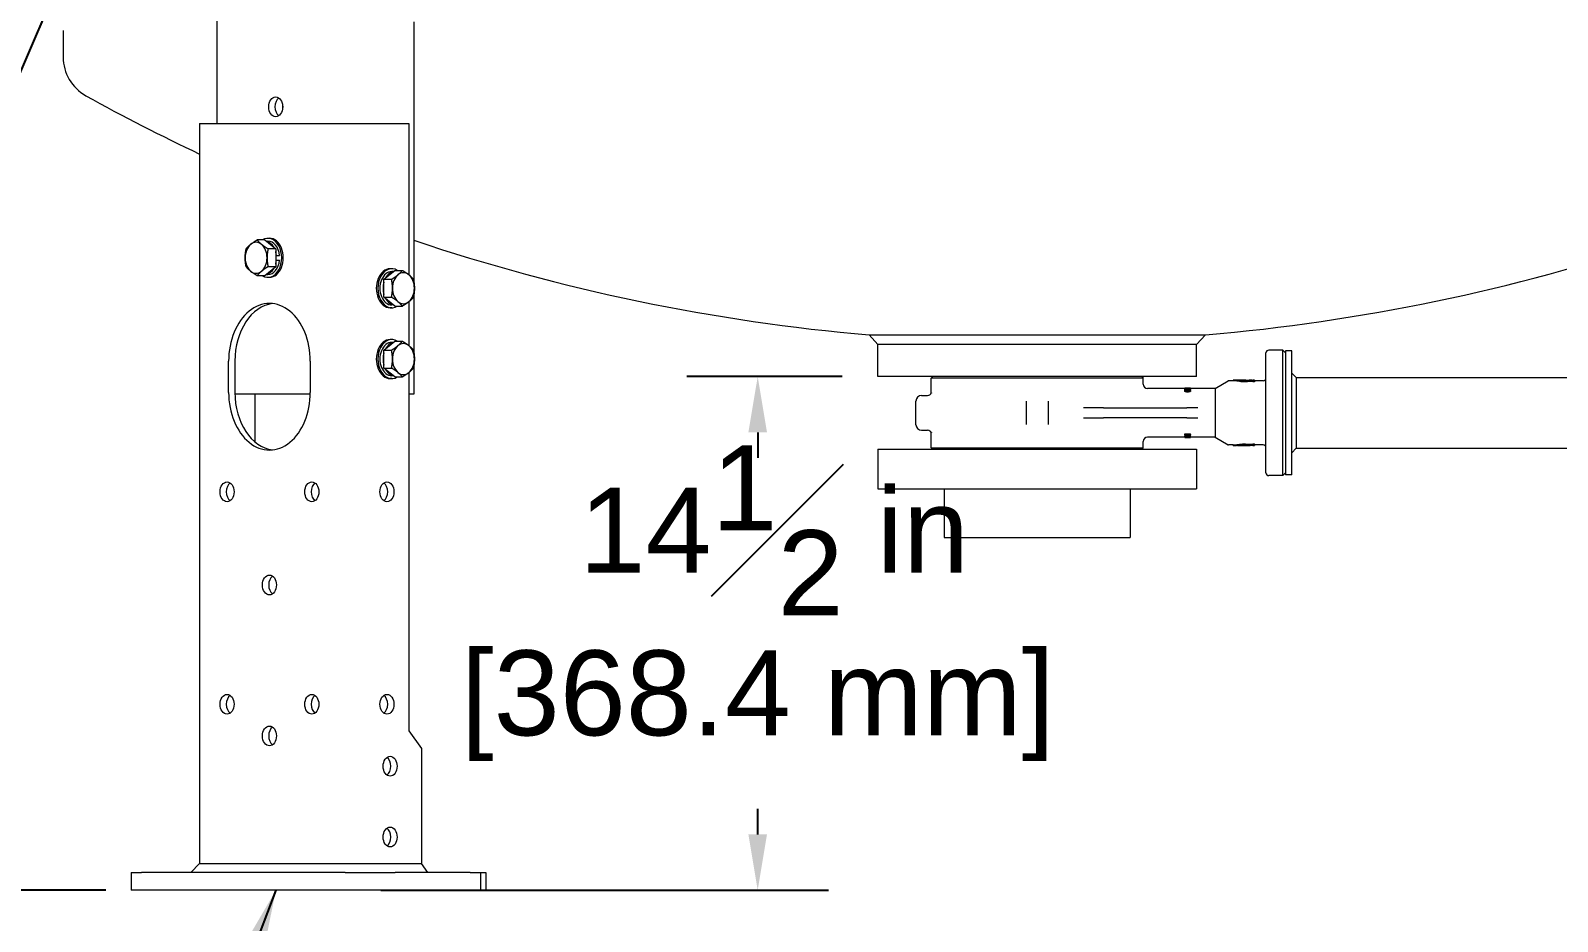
# Model space of a CAD drawing. Header units: inches. Extents: x 20 to 536, y 8 to 344.
# Drawn here: x 82.76 to 125.87, y 48.33 to 73.49 of the extents above; entities that cross this region are included whole.
import ezdxf

# ---------------------------------------------------------------- set-up
doc = ezdxf.new("R2010")
doc.units = ezdxf.units.IN
doc.header["$LTSCALE"] = 16
doc.header["$MEASUREMENT"] = 0
for name, color, linetype, lineweight in [('Dimension (ANSI)', 7, 'Continuous', 25), ('Symbol (ANSI)', 7, 'Continuous', 25), ('Visible (ANSI)', 7, 'Continuous', 50)]:
    doc.layers.add(name, color=color, linetype=linetype, lineweight=lineweight)
doc.styles.add('Standard D-E', font='arial.ttf')
doc.dimstyles.new('in [mm] D-E NeptuneBenson', dxfattribs={"dimscale": 16, "dimtxt": 0.15, "dimasz": 0.098425, "dimexe": 0.125, "dimexo": 0.063, "dimgap": 0.031496, "dimtad": 0, "dimtih": 1, "dimtoh": 1, "dimdec": 4, "dimrnd": 1e-08, "dimzin": 3, "dimdsep": 46, "dimlunit": 5, "dimtxsty": 'Standard D-E', "dimcen": 0.09, "dimdle": 0.393701, "dimclrd": 256, "dimclre": 256, "dimclrt": 256, "dimadec": 1, "dimazin": 1, "dimtfac": 1, "dimtofl": 0, "dimtmove": 0, "dimatfit": 3, "dimfxl": 1, "dimfrac": 1, "dimtolj": 1, "dimtzin": 4, "dimlwd": -1, "dimlwe": -1, "dimarcsym": 0})
doc.dimstyles.new('in [mm] D-E NeptuneBenson$7', dxfattribs={"dimscale": 16, "dimtxt": 0.15, "dimasz": 0.098425, "dimexe": 0.125, "dimexo": 0.063, "dimgap": 0.031496, "dimtad": 0, "dimtih": 1, "dimtoh": 1, "dimdec": 4, "dimrnd": 1e-08, "dimzin": 3, "dimdsep": 46, "dimlunit": 5, "dimtxsty": 'Standard D-E', "dimcen": 0.09, "dimdle": 0.393701, "dimclrd": 256, "dimclre": 256, "dimclrt": 256, "dimadec": 1, "dimazin": 1, "dimtfac": 1, "dimtofl": 0, "dimtmove": 0, "dimatfit": 3, "dimfxl": 1, "dimfrac": 1, "dimtolj": 1, "dimtzin": 4, "dimlwd": -1, "dimlwe": -1, "dimarcsym": 0})

# ---------------------------------------------------------------- blocks, each defined once
blk = doc.blocks.new('*D20')
at = {"layer": 'Defpoints', "color": 0, "transparency": 16777216}
for p in [(103.29, 63.718), (106.682, 63.718), (91.64, 49.214)]:
    blk.add_point(p, dxfattribs=at)
at = {"layer": 'Dimension (ANSI)', "transparency": 16777216}
for p, q in [((105.674, 63.718), (101.29, 63.718)), ((103.29, 62.144), (103.29, 61.422)), ((103.29, 50.789), (103.29, 51.511)), ((92.648, 49.214), (105.29, 49.214))]:
    blk.add_line(p, q, dxfattribs=at)
for points in [[(103.027, 62.144), (103.552, 62.144), (103.29, 63.718)], [(103.027, 50.789), (103.552, 50.789), (103.29, 49.214)]]:
    blk.add_solid(points, dxfattribs=at)
at = {"layer": 'Dimension (ANSI)', "transparency": 16777216, "char_height": 2.4, "attachment_point": 5, "style": 'Standard D-E'}
for s, insert in [('\\A1; 14{\\H1x;\\S1#2;} in', (103.29, 59.38)), ('\\A1;[368.4 mm]', (103.29, 54.424))]:
    blk.add_mtext(s, dxfattribs=dict(at, insert=insert))
blk = doc.blocks.new('*D24')
at = {"layer": 'Defpoints', "color": 0, "transparency": 16777216}
for p in [(33.93, 160.21), (110.807, 160.21), (85.898, 49.214)]:
    blk.add_point(p, dxfattribs=at)
at = {"layer": 'Dimension (ANSI)', "transparency": 16777216}
for p, q in [((109.799, 160.21), (31.93, 160.21)), ((33.93, 158.636), (33.93, 108.464)), ((33.93, 50.789), (33.93, 100.961)), ((84.89, 49.214), (31.93, 49.214))]:
    blk.add_line(p, q, dxfattribs=at)
for points in [[(33.667, 158.636), (34.192, 158.636), (33.93, 160.21)], [(33.667, 50.789), (34.192, 50.789), (33.93, 49.214)]]:
    blk.add_solid(points, dxfattribs=at)
at = {"layer": 'Dimension (ANSI)', "transparency": 16777216, "char_height": 2.4, "attachment_point": 5, "style": 'Standard D-E'}
for s, insert in [('\\A1; 111 in', (33.93, 106.422)), ('\\A1;[2819.3 mm]', (33.93, 102.67))]:
    blk.add_mtext(s, dxfattribs=dict(at, insert=insert))
blk = doc.blocks.new('*D25')
at = {"layer": 'Defpoints', "color": 0, "transparency": 16777216}
for p in [(50.793, 149.743), (82.108, 149.743), (85.898, 49.214)]:
    blk.add_point(p, dxfattribs=at)
at = {"layer": 'Dimension (ANSI)', "transparency": 16777216}
for p, q in [((81.1, 149.743), (48.793, 149.743)), ((50.793, 148.169), (50.793, 119.343)), ((50.793, 50.789), (50.793, 109.39)), ((84.89, 49.214), (48.793, 49.214))]:
    blk.add_line(p, q, dxfattribs=at)
for points in [[(50.53, 148.169), (51.055, 148.169), (50.793, 149.743)], [(50.53, 50.789), (51.055, 50.789), (50.793, 49.214)]]:
    blk.add_solid(points, dxfattribs=at)
at = {"layer": 'Dimension (ANSI)', "transparency": 16777216, "char_height": 2.4, "attachment_point": 5, "style": 'Standard D-E'}
for s, insert in [('\\A1; 100{\\H1x;\\S1#2;} in', (50.793, 117.301)), ('\\A1;[2553.4 mm]', (50.793, 112.324))]:
    blk.add_mtext(s, dxfattribs=dict(at, insert=insert))

msp = doc.modelspace()

# ---------------------------------------------------------------- linework, layer by layer
at = {"layer": 'Visible (ANSI)', "linetype": 'Continuous', "lineweight": 18}
for p, q in [((88.023829, 77.6606), (88.023829, 70.864472)), ((93.58301, 73.743472), (93.58301, 66.399198)), ((83.682326, 73.493472), (83.682326, 72.743211)), ((89.8707, 71.424714), (89.8707, 71.250231)), ((87.534719, 70.864472), (87.736815, 70.864472)), ((87.534719, 70.864472), (87.534719, 49.964472)), ((87.736815, 70.864472), (91.274762, 70.864472)), ((91.274762, 70.864472), (92.25057, 70.864472)), ((92.25057, 70.864472), (93.443251, 70.864472)), ((93.443251, 70.864472), (93.443251, 66.593642)), ((89.372858, 67.579654), (89.157421, 67.579654)), ((89.372858, 67.579654), (89.682217, 67.327063)), ((89.414292, 67.545824), (89.461247, 67.545824)), ((89.461247, 67.625654), (89.505789, 67.625654)), ((89.682217, 67.327063), (89.46678, 67.327063)), ((89.682217, 67.327063), (89.682217, 66.821882)), ((89.682217, 66.821882), (89.372858, 66.569291)), ((89.682217, 66.821882), (89.46678, 66.821882)), ((89.702688, 67.142273), (89.682217, 67.142273)), ((89.682217, 67.006672), (89.702688, 67.006672)), ((89.702688, 67.142273), (89.791076, 67.142273)), ((89.702688, 67.006672), (89.791076, 67.006672)), ((89.372858, 66.569291), (89.157421, 66.569291)), ((89.414292, 66.603121), (89.461247, 66.603121)), ((89.461247, 66.523291), (89.505789, 66.523291)), ((92.736492, 66.467063), (93.045851, 66.719654)), ((92.736492, 65.961882), (92.736492, 66.467063)), ((92.736492, 66.467063), (92.951929, 66.467063)), ((92.957463, 66.765654), (92.912921, 66.765654)), ((93.004418, 66.685824), (92.957463, 66.685824)), ((93.045851, 66.719654), (93.261289, 66.719654)), ((93.045851, 65.709291), (92.736492, 65.961882)), ((92.736492, 65.961882), (92.951929, 65.961882)), ((93.58301, 66.029747), (93.58301, 64.399198)), ((92.957463, 65.663291), (92.912921, 65.663291)), ((93.004418, 65.743121), (92.957463, 65.743121)), ((93.045851, 65.709291), (93.261289, 65.709291)), ((93.443251, 65.835303), (93.443251, 64.593642)), ((92.736492, 64.467063), (93.045851, 64.719654)), ((92.957463, 64.765654), (92.912921, 64.765654)), ((93.004418, 64.685824), (92.957463, 64.685824)), ((93.045851, 64.719654), (93.261289, 64.719654)), ((106.433201, 64.897738), (111.182326, 64.897738)), ((106.682326, 64.626836), (106.433201, 64.897738)), ((111.182326, 64.897738), (115.93145, 64.897738)), ((115.682326, 64.626836), (115.93145, 64.897738)), ((92.736492, 63.961882), (92.736492, 64.467063)), ((92.736492, 64.467063), (92.951929, 64.467063)), ((106.682326, 63.718472), (106.682326, 64.626836)), ((115.682326, 64.626836), (106.682326, 64.626836)), ((115.682326, 63.718472), (115.682326, 64.626836)), ((117.639018, 61.002091), (117.639018, 64.38761)), ((118.111459, 64.46635), (117.717759, 64.46635)), ((118.111459, 60.92335), (118.111459, 64.46635)), ((118.1902, 64.38761), (118.111459, 64.46635)), ((118.1902, 64.44485), (118.1902, 60.94485)), ((118.3695, 64.44485), (118.1902, 64.44485)), ((118.3695, 60.94485), (118.3695, 64.44485)), ((88.353205, 63.274472), (88.353205, 64.154472)), ((88.529981, 64.154472), (88.529981, 63.274472)), ((90.658373, 64.154472), (90.658373, 63.274472)), ((93.045851, 63.709291), (92.736492, 63.961882)), ((92.736492, 63.961882), (92.951929, 63.961882)), ((93.443251, 63.835303), (93.443251, 53.714472)), ((93.58301, 64.029747), (93.58301, 63.218472)), ((118.4945, 63.69485), (118.3695, 63.81985)), ((92.957463, 63.663291), (92.912921, 63.663291)), ((93.004418, 63.743121), (92.957463, 63.743121)), ((93.045851, 63.709291), (93.261289, 63.709291)), ((115.682326, 63.718472), (106.682326, 63.718472)), ((108.22957, 63.718472), (108.1902, 63.679102)), ((114.174452, 63.679102), (108.1902, 63.679102)), ((108.1902, 63.263034), (108.1902, 63.679102)), ((114.135081, 63.718472), (114.174452, 63.679102)), ((114.174452, 63.501937), (114.174452, 63.679102)), ((115.344803, 63.383827), (114.292562, 63.383827)), ((115.341402, 63.370574), (115.341402, 63.358317)), ((115.361285, 63.395063), (115.344803, 63.395063)), ((115.344803, 63.387401), (115.344803, 63.395063)), ((115.344803, 63.387401), (115.361285, 63.387401)), ((115.344803, 63.387401), (115.344803, 63.375582)), ((115.361285, 63.395063), (115.361285, 63.39326)), ((115.469464, 63.39326), (115.361285, 63.39326)), ((115.361285, 63.391229), (115.361285, 63.387401)), ((115.361285, 63.391229), (115.506744, 63.391229)), ((115.361285, 63.387401), (115.361285, 63.380027)), ((115.484245, 63.395063), (115.469464, 63.395063)), ((115.469464, 63.39326), (115.469464, 63.395063)), ((115.506744, 63.379342), (115.494234, 63.379342)), ((115.506744, 63.392913), (115.506744, 63.391229)), ((115.506744, 63.391229), (115.506744, 63.379342)), ((116.200976, 63.383827), (115.506744, 63.383827)), ((115.509491, 63.370574), (115.509491, 63.358317)), ((116.200976, 63.383827), (116.571458, 63.597725)), ((116.200976, 63.383827), (116.200976, 62.005874)), ((116.712247, 63.600362), (116.581301, 63.600362)), ((116.712247, 63.617694), (116.712247, 63.620441)), ((116.759885, 63.620441), (116.712247, 63.620441)), ((116.712247, 63.617694), (116.712247, 63.597554)), ((116.759885, 63.620441), (116.759885, 63.619847)), ((116.83705, 63.620441), (116.789806, 63.620441)), ((116.789806, 63.620441), (116.789806, 63.61958)), ((116.80987, 63.595547), (116.80987, 63.615731)), ((117.163301, 63.604147), (117.163301, 63.5837)), ((117.243349, 63.620441), (117.196105, 63.620441)), ((117.243349, 63.620441), (117.243349, 63.609466)), ((117.312641, 63.614542), (117.265003, 63.614542)), ((117.265003, 63.608694), (117.265003, 63.614542)), ((117.265003, 63.589269), (117.265003, 63.599488)), ((117.265003, 63.589269), (117.312641, 63.589269)), ((117.265003, 63.589269), (117.265003, 63.568474)), ((117.312641, 63.568474), (117.265003, 63.568474)), ((117.312641, 63.614542), (117.312641, 63.589269)), ((117.560278, 63.600362), (117.312641, 63.600362)), ((117.312641, 63.589269), (117.312641, 63.568474)), ((118.4945, 63.69485), (128.781641, 63.69485)), ((118.4945, 63.69485), (118.4945, 62.00936)), ((90.657692, 63.218472), (88.530662, 63.218472)), ((89.106273, 61.862851), (89.106273, 63.218472)), ((93.58301, 63.218472), (93.443251, 63.218472)), ((107.757326, 62.360205), (107.757326, 63.029496)), ((107.914806, 63.186976), (108.085396, 63.186976)), ((110.867365, 63.026856), (110.867365, 62.362844)), ((111.497286, 62.362844), (111.497286, 63.026856)), ((115.341402, 63.324876), (115.341402, 63.311711)), ((115.509491, 63.324876), (115.509491, 63.311711)), ((112.839423, 62.832646), (112.484756, 62.832646)), ((112.484756, 62.557055), (112.839423, 62.557055)), ((113.055883, 62.832646), (112.839423, 62.832646)), ((112.839423, 62.557055), (113.055883, 62.557055)), ((113.055883, 62.832646), (114.258521, 62.832646)), ((114.258521, 62.557055), (113.055883, 62.557055)), ((114.258521, 62.832646), (115.407077, 62.832646)), ((115.407077, 62.557055), (114.258521, 62.557055)), ((115.713652, 62.832646), (115.407077, 62.832646)), ((115.407077, 62.557055), (115.713652, 62.557055)), ((107.914806, 62.202724), (108.085396, 62.202724)), ((108.1902, 61.710598), (108.1902, 62.126667)), ((115.344803, 62.100117), (115.506221, 62.100117)), ((115.344803, 62.086473), (115.344803, 62.100117)), ((115.506221, 62.086473), (115.344803, 62.086473)), ((115.344803, 62.06669), (115.344803, 62.086473)), ((115.363378, 62.074701), (115.363378, 62.066367)), ((115.363378, 62.074701), (115.487646, 62.074701)), ((115.487646, 62.066367), (115.487646, 62.074701)), ((115.506221, 62.086473), (115.506221, 62.100117)), ((115.506221, 62.086473), (115.506221, 62.066884)), ((106.682326, 61.671228), (115.682326, 61.671228)), ((106.682326, 61.671228), (106.682326, 60.546228)), ((108.1902, 61.710598), (114.174452, 61.710598)), ((108.22957, 61.671228), (108.1902, 61.710598)), ((114.135081, 61.671228), (114.174452, 61.710598)), ((114.174452, 61.710598), (114.174452, 61.887764)), ((115.344803, 62.005874), (114.292562, 62.005874)), ((115.344803, 62.034717), (115.375824, 62.034717)), ((115.344803, 62.022399), (115.344803, 62.034717)), ((115.506221, 62.022399), (115.344803, 62.022399)), ((115.344803, 62.016849), (115.344803, 62.022399)), ((115.344803, 62.016849), (115.483983, 62.016849)), ((115.344803, 62.0021), (115.344803, 62.01405)), ((115.344803, 61.998849), (115.344803, 62.0021)), ((115.344803, 61.994638), (115.344803, 61.998849)), ((115.344803, 61.998849), (115.506221, 61.998849)), ((115.361285, 61.994638), (115.344803, 61.994638)), ((115.361285, 61.994638), (115.361285, 61.998849)), ((115.469464, 61.996441), (115.361285, 61.996441)), ((115.374104, 62.046268), (115.374104, 62.059048)), ((115.506221, 62.001492), (115.378421, 62.001492)), ((115.469464, 61.994638), (115.469464, 61.998849)), ((115.484245, 61.994638), (115.469464, 61.994638)), ((115.476098, 62.034717), (115.506221, 62.034717)), ((115.484245, 61.994638), (115.484245, 61.998849)), ((115.500005, 62.013432), (115.506221, 62.013432)), ((115.506221, 62.022399), (115.506221, 62.034717)), ((115.506221, 62.022399), (115.506221, 62.014199)), ((115.506221, 62.001492), (115.506221, 62.013432)), ((116.200976, 62.005874), (115.506221, 62.005874)), ((115.506221, 62.001492), (115.506221, 61.998849)), ((115.506744, 61.996788), (115.506744, 62.005874)), ((115.682326, 61.671228), (115.682326, 60.546228)), ((116.200976, 62.005874), (116.571458, 61.791976)), ((116.712247, 61.789339), (116.581301, 61.789339)), ((116.712247, 61.772007), (116.712247, 61.792147)), ((116.712247, 61.76926), (116.712247, 61.772007)), ((116.759885, 61.76926), (116.712247, 61.76926)), ((116.759885, 61.769854), (116.759885, 61.76926)), ((116.789806, 61.76926), (116.789806, 61.770121)), ((116.83705, 61.76926), (116.789806, 61.76926)), ((116.80987, 61.77397), (116.80987, 61.794154)), ((117.163301, 61.806001), (117.163301, 61.785554)), ((117.243349, 61.76926), (117.196105, 61.76926)), ((117.243349, 61.76926), (117.243349, 61.780235)), ((117.265003, 61.800432), (117.265003, 61.821227)), ((117.265003, 61.821227), (117.312641, 61.821227)), ((117.312641, 61.800432), (117.265003, 61.800432)), ((117.265003, 61.790213), (117.265003, 61.800432)), ((117.265003, 61.775159), (117.265003, 61.781007)), ((117.265003, 61.775159), (117.312641, 61.775159)), ((117.312641, 61.800432), (117.312641, 61.821227)), ((117.312641, 61.800432), (117.312641, 61.775159)), ((117.560278, 61.789339), (117.312641, 61.789339)), ((118.4945, 61.69485), (118.3695, 61.56985)), ((118.4945, 62.00936), (118.4945, 61.69485)), ((118.4945, 61.69485), (128.9214, 61.69485)), ((118.111459, 60.92335), (117.717759, 60.92335)), ((118.1902, 61.002091), (118.111459, 60.92335)), ((118.3695, 60.94485), (118.1902, 60.94485)), ((106.682326, 60.546228), (115.682326, 60.546228)), ((108.557326, 60.546228), (108.557326, 59.171228)), ((113.807326, 60.546228), (113.807326, 59.171228)), ((108.557326, 59.171228), (113.807326, 59.171228)), ((93.443251, 53.714472), (93.796804, 53.214472)), ((93.796804, 53.214472), (93.796804, 49.964472)), ((85.605444, 49.714472), (85.898338, 49.714472)), ((85.605444, 49.714472), (85.605444, 49.214472)), ((91.640045, 49.714472), (85.898338, 49.714472)), ((87.534719, 49.964472), (87.284719, 49.714472)), ((87.534719, 49.964472), (87.736815, 49.964472)), ((87.736815, 49.964472), (91.274762, 49.964472)), ((91.274762, 49.964472), (92.25057, 49.964472)), ((91.640045, 49.714472), (93.054258, 49.714472)), ((92.25057, 49.964472), (93.796804, 49.964472)), ((95.175578, 49.714472), (93.054258, 49.714472)), ((93.973581, 49.714472), (93.796804, 49.964472)), ((95.175578, 49.714472), (95.468472, 49.714472)), ((95.468472, 49.714472), (95.468472, 49.214472)), ((95.468472, 49.714472), (95.612306, 49.714472)), ((95.612306, 49.714472), (95.612306, 49.214472)), ((85.898338, 49.214472), (85.605444, 49.214472)), ((91.640045, 49.214472), (85.898338, 49.214472)), ((93.054258, 49.214472), (91.640045, 49.214472)), ((95.175578, 49.214472), (93.054258, 49.214472)), ((95.468472, 49.214472), (95.175578, 49.214472)), ((95.612306, 49.214472), (95.468472, 49.214472))]:
    msp.add_line(p, q, dxfattribs=at)
for centre, radius, start, end in [((84.930326, 72.743211), 1.248, 180, 240.9488246), ((111.182326, 120.003472), 55.31, 240.9488246, 244.6880334), ((111.182326, 120.003472), 55.31, 251.4462535, 265.0743037), ((111.182326, 120.003472), 55.31, 274.9256963, 288.5537465), ((117.717759, 64.38761), 0.07874, 90, 180), ((114.292562, 63.501937), 0.11811, 180, 270), ((116.581301, 63.580677), 0.019685, 90, 120), ((117.560278, 63.679102), 0.07874, 270, 0), ((107.914806, 63.029496), 0.15748, 90, 180), ((108.085396, 63.297213), 0.110236, 270, 341.9378969), ((107.914806, 62.360205), 0.15748, 180, 270), ((108.085396, 62.092488), 0.110236, 18.0621031, 90), ((114.292562, 61.887764), 0.11811, 90, 180), ((116.581301, 61.809024), 0.019685, 240, 270), ((117.560278, 61.710598), 0.07874, 0, 90), ((117.717759, 61.002091), 0.07874, 180, 270)]:
    msp.add_arc(centre, radius, start, end, dxfattribs=at)
for centre, major_axis in [((89.682565, 71.337472), (0, -0.28)), ((88.309572, 60.464472), (0, -0.28)), ((90.702006, 60.464472), (0, -0.28)), ((92.823326, 60.464472), (0, 0.28)), ((89.505789, 57.833472), (0, -0.28)), ((88.309572, 54.464472), (0, -0.28)), ((90.702006, 54.464472), (0, -0.28)), ((92.823326, 54.464472), (0, 0.28)), ((89.505789, 53.570472), (0, -0.28)), ((92.912921, 52.714472), (0, -0.28)), ((92.912921, 50.714472), (0, -0.28))]:
    msp.add_ellipse(centre, major_axis=major_axis, ratio=0.707106781, dxfattribs=at)
for centre, major_axis, ratio, start_param, end_param in [((89.859342, 71.337472), (0, -0.28), 0.707106781, 3.604362771, 5.820415189), ((89.461247, 67.074472), (0, -0.551181), 0.707106781, 5.8717395, 9.836223768), ((89.12979, 67.074472), (0, -0.4375), 0.707106781, 3.665191429, 4.71238898), ((89.12979, 67.074472), (0, 0.4375), 0.707106781, 5.759586532, 6.806784083), ((89.12979, 67.074472), (0, 0.4375), 0.707106781, 4.71238898, 5.759586532), ((89.372858, 67.074472), (0, 0.471351), 0.707106781, 5.378289783, 6.14088328), ((89.461247, 67.074472), (0, 0.471351), 0.707106781, 4.856733198, 6.283185307), ((89.505789, 67.074472), (0, -0.551181), 0.707106781, 0, 3.141592654), ((89.372858, 67.074472), (0, -0.471351), 0.707106781, 1.715140545, 1.952093075), ((89.12979, 67.074472), (0, -0.4375), 0.707106781, 4.71238898, 5.759586532), ((89.12979, 67.074472), (0, 0.4375), 0.707106781, 3.665191429, 4.71238898), ((89.461247, 67.074472), (0, -0.471351), 0.707106781, 0, 1.426452109), ((89.372858, 67.074472), (0, -0.471351), 0.707106781, 1.189499578, 1.426452109), ((92.957463, 66.214472), (0, 0.551181), 0.707106781, 5.8717395, 9.836223768), ((89.12979, 67.074472), (0, -0.4375), 0.707106781, 5.759586532, 6.806784083), ((89.372858, 67.074472), (0, -0.471351), 0.707106781, 0.142302027, 0.904895524), ((92.912921, 66.214472), (0, 0.551181), 0.707106781, 0, 3.141592654), ((92.957463, 66.214472), (0, 0.471351), 0.707106781, 0, 3.141592654), ((93.045851, 66.214472), (0, 0.471351), 0.707106781, 1.189499578, 1.952093075), ((93.045851, 66.214472), (0, 0.471351), 0.707106781, 0.142302027, 0.904895524), ((93.288919, 66.214472), (0, -0.4375), 0.707106781, 3.665191429, 4.71238898), ((93.288919, 66.214472), (0, 0.4375), 0.707106781, 5.759586532, 6.806784083), ((93.288919, 66.214472), (0, 0.4375), 0.707106781, 4.71238898, 5.759586532), ((93.288919, 66.214472), (0, -0.4375), 0.707106781, 4.71238898, 5.759586532), ((93.288919, 66.214472), (0, 0.4375), 0.707106781, 3.665191429, 4.71238898), ((89.505789, 64.154472), (0, 1.63), 0.707106781, 4.71238898, 7.853981634), ((89.682565, 64.154472), (0, 1.63), 0.707106781, 0.076762481, 1.570796327), ((93.045851, 66.214472), (0, -0.471351), 0.707106781, 5.378289783, 6.14088328), ((93.288919, 66.214472), (0, -0.4375), 0.707106781, 5.759586532, 6.806784083), ((92.912921, 64.214472), (0, 0.551181), 0.707106781, 0, 3.141592654), ((92.957463, 64.214472), (0, 0.551181), 0.707106781, 5.8717395, 9.836223768), ((92.957463, 64.214472), (0, 0.471351), 0.707106781, 0, 3.141592654), ((93.045851, 64.214472), (0, 0.471351), 0.707106781, 0.142302027, 0.904895524), ((93.288919, 64.214472), (0, 0.4375), 0.707106781, 5.759586532, 6.806784083), ((93.045851, 64.214472), (0, 0.471351), 0.707106781, 1.189499578, 1.952093075), ((93.288919, 64.214472), (0, -0.4375), 0.707106781, 3.665191429, 4.71238898), ((93.288919, 64.214472), (0, 0.4375), 0.707106781, 4.71238898, 5.759586532), ((93.045851, 64.214472), (0, -0.471351), 0.707106781, 5.378289783, 6.14088328), ((93.288919, 64.214472), (0, -0.4375), 0.707106781, 4.71238898, 5.759586532), ((93.288919, 64.214472), (0, -0.4375), 0.707106781, 5.759586532, 6.806784083), ((93.288919, 64.214472), (0, 0.4375), 0.707106781, 3.665191429, 4.71238898), ((116.396042, 62.69485), (4.107169, 0), 0.225359733, 1.469867522, 1.493731553), ((116.396042, 62.69485), (4.018073, 0), 0.225359733, 1.467621648, 1.49201922), ((116.612729, 62.69485), (4.107169, 0), 0.225359733, 1.526769784, 1.534959662), ((116.612729, 62.69485), (4.107169, 0), 0.225359733, 1.439784722, 1.514252692), ((116.396042, 62.69485), (4.107169, 0), 0.225359733, 1.398441887, 1.454469301), ((116.396042, 62.69485), (4.107169, 0), 0.225359733, 1.357613543, 1.38288267), ((116.396042, 62.69485), (4.018073, 0), 0.225359733, 1.352810995, 1.378664437), ((116.612729, 62.69485), (4.107169, 0), 0.225359733, 1.411307558, 1.427164649), ((89.505789, 63.274472), (0, -1.63), 0.707106781, 4.71238898, 7.853981634), ((89.682565, 63.274472), (0, -1.63), 0.707106781, 4.71238898, 6.206422826), ((115.138576, 62.69485), (1.342621, 0), 0.513157895, 4.866599842, 4.891116357), ((115.138576, 62.69485), (-1.365637, 0), 0.513157895, 1.722387859, 1.826501132), ((115.178358, 62.69485), (-1.377604, 0), 0.508700102, 1.716536886, 1.811096977), ((116.396042, 62.69485), (4.018073, 0), 0.225359733, 4.791166087, 4.815563659), ((116.396042, 62.69485), (-4.107169, 0), 0.225359733, 1.647861101, 1.671725131), ((116.612729, 62.69485), (-4.107169, 0), 0.225359733, 1.606632991, 1.61482287), ((116.612729, 62.69485), (-4.107169, 0), 0.225359733, 1.627339961, 1.701807931), ((116.396042, 62.69485), (-4.107169, 0), 0.225359733, 1.687123352, 1.743150767), ((116.396042, 62.69485), (4.018073, 0), 0.225359733, 4.90452087, 4.930374312), ((116.396042, 62.69485), (-4.107169, 0), 0.225359733, 1.758709983, 1.78397911), ((116.612729, 62.69485), (-4.107169, 0), 0.225359733, 1.714428005, 1.730285096), ((88.486348, 60.464472), (0, -0.28), 0.707106781, 3.604362771, 5.820415189), ((90.878782, 60.464472), (0, -0.28), 0.707106781, 3.604362771, 5.820415189), ((92.646549, 60.464472), (0, 0.28), 0.707106781, 3.604362771, 5.820415189), ((89.682565, 57.833472), (0, -0.28), 0.707106781, 3.604362771, 5.820415189), ((88.486348, 54.464472), (0, -0.28), 0.707106781, 3.604362771, 5.820415189), ((90.878782, 54.464472), (0, -0.28), 0.707106781, 3.604362771, 5.820415189), ((92.646549, 54.464472), (0, 0.28), 0.707106781, 3.604362771, 5.820415189), ((89.682565, 53.570472), (0, -0.28), 0.707106781, 3.604362771, 5.820415189), ((92.736144, 52.714472), (0, 0.28), 0.707106781, 3.604362771, 5.820415189), ((92.736144, 50.714472), (0, 0.28), 0.707106781, 3.604362771, 5.820415189)]:
    msp.add_ellipse(centre, major_axis=major_axis, ratio=ratio, start_param=start_param, end_param=end_param, dxfattribs=at)
for points, weights in [([(88.820431, 67.074472), (88.820431, 67.1917), (88.848062, 67.327063)], [1, 1.04314139574, 1.01001874936]), ([(88.848062, 67.327063), (88.903324, 67.394745), (88.975111, 67.453359)], [1.01001874936, 1.04314139574, 1]), ([(88.975111, 67.453359), (89.046898, 67.511972), (89.157421, 67.579654)], [1, 1.04314139574, 1.01001874936]), ([(89.157421, 67.579654), (89.212683, 67.511972), (89.28447, 67.453359)], [1.01001874936, 1.04314139574, 1]), ([(89.28447, 67.453359), (89.356257, 67.394745), (89.46678, 67.327063)], [1, 1.04314139574, 1.01001874936]), ([(89.46678, 67.327063), (89.439149, 67.1917), (89.439149, 67.074472)], [1.01001874936, 1.04314139574, 1]), ([(88.848062, 66.821882), (88.820431, 66.957245), (88.820431, 67.074472)], [1.01001874936, 1.04314139574, 1]), ([(88.975111, 66.695586), (88.903324, 66.7542), (88.848062, 66.821882)], [1, 1.04314139574, 1.01001874936]), ([(89.46678, 66.821882), (89.356257, 66.7542), (89.28447, 66.695586)], [1.01001874936, 1.04314139574, 1]), ([(89.439149, 67.074472), (89.439149, 66.957245), (89.46678, 66.821882)], [1, 1.04314139574, 1.01001874936]), ([(89.157421, 66.569291), (89.046898, 66.636972), (88.975111, 66.695586)], [1.01001874936, 1.04314139574, 1]), ([(89.28447, 66.695586), (89.212683, 66.636972), (89.157421, 66.569291)], [1, 1.04314139574, 1.01001874936]), ([(92.951929, 66.467063), (93.062453, 66.534745), (93.13424, 66.593359)], [1.01001874936, 1.04314139574, 1]), ([(92.97956, 66.214472), (92.97956, 66.3317), (92.951929, 66.467063)], [1, 1.04314139574, 1.01001874936]), ([(93.13424, 66.593359), (93.206027, 66.651972), (93.261289, 66.719654)], [1, 1.04314139574, 1.01001874936]), ([(93.261289, 66.719654), (93.371812, 66.651972), (93.443599, 66.593359)], [1.01001874936, 1.04314139574, 1]), ([(93.443599, 66.593359), (93.515386, 66.534745), (93.570648, 66.467063)], [1, 1.04314139574, 1.01001874936]), ([(93.570648, 66.467063), (93.598279, 66.3317), (93.598279, 66.214472)], [1.01001874936, 1.04314139574, 1]), ([(92.951929, 65.961882), (92.97956, 66.097245), (92.97956, 66.214472)], [1.01001874936, 1.04314139574, 1]), ([(93.13424, 65.835586), (93.062453, 65.8942), (92.951929, 65.961882)], [1, 1.04314139574, 1.01001874936]), ([(93.570648, 65.961882), (93.515386, 65.8942), (93.443599, 65.835586)], [1.01001874936, 1.04314139574, 1]), ([(93.598279, 66.214472), (93.598279, 66.097245), (93.570648, 65.961882)], [1, 1.04314139574, 1.01001874936]), ([(93.261289, 65.709291), (93.206027, 65.776972), (93.13424, 65.835586)], [1.01001874936, 1.04314139574, 1]), ([(93.443599, 65.835586), (93.371812, 65.776972), (93.261289, 65.709291)], [1, 1.04314139574, 1.01001874936]), ([(93.13424, 64.593359), (93.206027, 64.651972), (93.261289, 64.719654)], [1, 1.04314139574, 1.01001874936]), ([(93.261289, 64.719654), (93.371812, 64.651972), (93.443599, 64.593359)], [1.01001874936, 1.04314139574, 1]), ([(92.951929, 64.467063), (93.062453, 64.534745), (93.13424, 64.593359)], [1.01001874936, 1.04314139574, 1]), ([(92.97956, 64.214472), (92.97956, 64.3317), (92.951929, 64.467063)], [1, 1.04314139574, 1.01001874936]), ([(93.443599, 64.593359), (93.515386, 64.534745), (93.570648, 64.467063)], [1, 1.04314139574, 1.01001874936]), ([(93.570648, 64.467063), (93.598279, 64.3317), (93.598279, 64.214472)], [1.01001874936, 1.04314139574, 1]), ([(92.951929, 63.961882), (92.97956, 64.097245), (92.97956, 64.214472)], [1.01001874936, 1.04314139574, 1]), ([(93.13424, 63.835586), (93.062453, 63.8942), (92.951929, 63.961882)], [1, 1.04314139574, 1.01001874936]), ([(93.261289, 63.709291), (93.206027, 63.776972), (93.13424, 63.835586)], [1.01001874936, 1.04314139574, 1]), ([(93.443599, 63.835586), (93.371812, 63.776972), (93.261289, 63.709291)], [1, 1.04314139574, 1.01001874936]), ([(93.570648, 63.961882), (93.515386, 63.8942), (93.443599, 63.835586)], [1.01001874936, 1.04314139574, 1]), ([(93.598279, 64.214472), (93.598279, 64.097245), (93.570648, 63.961882)], [1, 1.04314139574, 1.01001874936])]:
    msp.add_rational_spline(points, weights, degree=2, dxfattribs=at)
for points, knots in [([(115.425381, 63.382693), (115.403662, 63.382693), (115.38533, 63.382235), (115.363735, 63.380466), (115.358974, 63.379743), (115.351975, 63.378432), (115.348745, 63.377519), (115.343516, 63.375083), (115.342081, 63.37357), (115.341464, 63.371488), (115.341402, 63.371034), (115.341402, 63.370574)], [-0.1862507739, -0.1862507739, -0.1862507739, -0.1862507739, -0.132345258, -0.132345258, -0.1023876801, -0.1023876801, -0.0616885221, -0.0616885221, -0.0132261353, -0.0132261353, 0, 0, 0, 0]), ([(115.341402, 63.370574), (115.341402, 63.369448), (115.341772, 63.368282), (115.343449, 63.366035), (115.344667, 63.364965), (115.348868, 63.362426), (115.352257, 63.361078), (115.361242, 63.358606), (115.367342, 63.357444), (115.387918, 63.355056), (115.402796, 63.354437), (115.420188, 63.354257), (115.422853, 63.354244), (115.425512, 63.354244)], [-0.3634248503, -0.3634248503, -0.3634248503, -0.3634248503, -0.3145663532, -0.3145663532, -0.2698302391, -0.2698302391, -0.2050606542, -0.2050606542, -0.1325877303, -0.1325877303, -0.0202629214, -0.0202629214, 0, 0, 0, 0]), ([(115.359323, 63.370574), (115.359323, 63.371145), (115.359488, 63.371712), (115.36025, 63.372739), (115.360799, 63.373206), (115.362213, 63.373984), (115.363616, 63.374654), (115.369539, 63.375979), (115.373018, 63.376435), (115.376721, 63.376764)], [-0.147079807, -0.147079807, -0.147079807, -0.147079807, -0.1020414207, -0.1020414207, -0.0617976261, -0.0617976261, -0.0302386621, -0.0302386621, 0, 0, 0, 0]), ([(115.376328, 63.363574), (115.374326, 63.363815), (115.372378, 63.364103), (115.368903, 63.364759), (115.367361, 63.365116), (115.363433, 63.366275), (115.362045, 63.367016), (115.359842, 63.368564), (115.359323, 63.369587), (115.359323, 63.370574)], [-0.06453116028, -0.06453116028, -0.06453116028, -0.06453116028, -0.05447320297, -0.05447320297, -0.0453115142, -0.0453115142, -0.02836801517, -0.02836801517, 0, 0, 0, 0]), ([(115.376721, 63.376764), (115.385214, 63.377533), (115.393408, 63.377726), (115.405992, 63.377993), (115.416397, 63.378042), (115.425381, 63.378042)], [-0.09576773974, -0.09576773974, -0.09576773974, -0.09576773974, -0.06846173286, -0.06846173286, 0, 0, 0, 0]), ([(115.509491, 63.370574), (115.509491, 63.371702), (115.509125, 63.372797), (115.507445, 63.374764), (115.506229, 63.375638), (115.502073, 63.377574), (115.498774, 63.378501), (115.489834, 63.380159), (115.4838, 63.380849), (115.46374, 63.382249), (115.44872, 63.382581), (115.430961, 63.382685), (115.428168, 63.382693), (115.425381, 63.382693)], [-0.3523898205, -0.3523898205, -0.3523898205, -0.3523898205, -0.306030752, -0.306030752, -0.2639705788, -0.2639705788, -0.204698491, -0.204698491, -0.1353866948, -0.1353866948, -0.0212323229, -0.0212323229, 0, 0, 0, 0]), ([(115.425381, 63.378042), (115.441504, 63.378042), (115.45115, 63.377835), (115.461392, 63.377593), (115.468488, 63.377305), (115.474565, 63.376733)], [-0.07875293078, -0.07875293078, -0.07875293078, -0.07875293078, -0.05001055618, -0.05001055618, 0, 0, 0, 0]), ([(115.425512, 63.354244), (115.444075, 63.354244), (115.463137, 63.354918), (115.48654, 63.358017), (115.491504, 63.359186), (115.498584, 63.36112), (115.501933, 63.362435), (115.507309, 63.365622), (115.508797, 63.367423), (115.509429, 63.369649), (115.509491, 63.370115), (115.509491, 63.370574)], [-0.1889698191, -0.1889698191, -0.1889698191, -0.1889698191, -0.1339112974, -0.1339112974, -0.1045267042, -0.1045267042, -0.062503335, -0.062503335, -0.0131912318, -0.0131912318, 0, 0, 0, 0]), ([(115.474565, 63.376733), (115.476599, 63.37654), (115.47858, 63.376309), (115.482103, 63.375774), (115.483664, 63.37548), (115.487567, 63.374518), (115.488909, 63.37389), (115.491069, 63.372522), (115.49157, 63.371557), (115.49157, 63.370574)], [-0.06403997171, -0.06403997171, -0.06403997171, -0.06403997171, -0.05394425071, -0.05394425071, -0.04478939526, -0.04478939526, -0.02827011575, -0.02827011575, 0, 0, 0, 0]), ([(115.49157, 63.370574), (115.49157, 63.36955), (115.491028, 63.368479), (115.488842, 63.367023), (115.487491, 63.36627), (115.481876, 63.364669), (115.478457, 63.364066), (115.474827, 63.363615)], [-0.1255475272, -0.1255475272, -0.1255475272, -0.1255475272, -0.0599544359, -0.0599544359, -0.0299575184, -0.0299575184, 0, 0, 0, 0]), ([(115.506744, 63.392913), (115.504646, 63.392928), (115.502526, 63.392956), (115.498721, 63.393041), (115.496987, 63.393095), (115.493547, 63.393248), (115.491917, 63.39335), (115.489756, 63.393545), (115.488284, 63.393699), (115.485165, 63.394299), (115.484468, 63.394659), (115.48426, 63.394973), (115.484245, 63.395019), (115.484245, 63.395063)], [-0.2436376975, -0.2436376975, -0.2436376975, -0.2436376975, -0.1880416797, -0.1880416797, -0.1398143028, -0.1398143028, -0.0852719588, -0.0852719588, -0.0529727675, -0.0529727675, -0.008226546, -0.008226546, 0, 0, 0, 0]), ([(116.80987, 63.615731), (116.821352, 63.613153), (116.837682, 63.609707), (116.876296, 63.602915), (116.901717, 63.599125), (116.957552, 63.593741), (116.987976, 63.592231), (117.016578, 63.592231), (117.045179, 63.592231), (117.075603, 63.593741), (117.125441, 63.598547), (117.145872, 63.601335), (117.163301, 63.604147)], [-0.637258242, -0.637258242, -0.637258242, -0.637258242, -0.4358884, -0.4358884, -0.2179442, -0.2179442, 0, 0, 0, 0.2179442, 0.2179442, 0.389071682, 0.389071682, 0.389071682, 0.389071682]), ([(117.163301, 63.5837), (117.145875, 63.580824), (117.125447, 63.577972), (117.075612, 63.573053), (117.045185, 63.571507), (117.016578, 63.571507), (116.98797, 63.571507), (116.957543, 63.573053), (116.90171, 63.578564), (116.876293, 63.582441), (116.837683, 63.589388), (116.821353, 63.592912), (116.80987, 63.595547)], [-0.389147007, -0.389147007, -0.389147007, -0.389147007, -0.217989881, -0.217989881, 0, 0, 0, 0.217989881, 0.217989881, 0.435979763, 0.435979763, 0.637408265, 0.637408265, 0.637408265, 0.637408265]), ([(117.100431, 63.606727), (117.09553, 63.606276), (117.090495, 63.605853), (117.063252, 63.603795), (117.039182, 63.602863), (117.016578, 63.602863), (116.993973, 63.602863), (116.969903, 63.603795), (116.925689, 63.607135), (116.90554, 63.609492), (116.883674, 63.612519), (116.877985, 63.613365), (116.87274, 63.614185)], [-0.2122552948, -0.2122552948, -0.2122552948, -0.2122552948, -0.1722437288, -0.1722437288, 0, 0, 0, 0.1722437288, 0.1722437288, 0.3444874576, 0.3444874576, 0.4090070723, 0.4090070723, 0.4090070723, 0.4090070723]), ([(117.196105, 63.620441), (117.196105, 63.620441), (117.191576, 63.619529), (117.17436, 63.616436), (117.162777, 63.614461), (117.149278, 63.612509)], [2.0668736377, 2.0668736377, 2.0668736377, 2.0668736377, 2.2391088485, 2.2391088485, 2.3902379865, 2.3902379865, 2.3902379865, 2.3902379865]), ([(117.200622, 63.61091), (117.210664, 63.612927), (117.219297, 63.61482), (117.23761, 63.618983), (117.243349, 63.620441), (117.243349, 63.620441)], [0.5273866109, 0.5273866109, 0.5273866109, 0.5273866109, 0.6538045606, 0.6538045606, 0.8717207208, 0.8717207208, 0.8717207208, 0.8717207208]), ([(108.190199, 63.263034), (108.190199, 63.263034), (108.190375, 63.262743), (108.191802, 63.260378), (108.19456, 63.255883), (108.198881, 63.248693), (108.198917, 63.248633), (108.198953, 63.248573)], [0.5746087988, 0.5746087988, 0.5746087988, 0.5746087988, 0.7160068058, 0.7160068058, 1.1491964728, 1.1491964728, 1.1528500453, 1.1528500453, 1.1528500453, 1.1528500453]), ([(115.371903, 63.34443), (115.365444, 63.34531), (115.360693, 63.346309), (115.352767, 63.348468), (115.349322, 63.349813), (115.344875, 63.352429), (115.343548, 63.353578), (115.341783, 63.355947), (115.341402, 63.357154), (115.341402, 63.358317)], [0.1453790968, 0.1453790968, 0.1453790968, 0.1453790968, 0.2117849991, 0.2117849991, 0.2889127826, 0.2889127826, 0.3457410659, 0.3457410659, 0.405337774, 0.405337774, 0.405337774, 0.405337774]), ([(115.425381, 63.347517), (115.401121, 63.347517), (115.38443, 63.346356), (115.364588, 63.343308), (115.359724, 63.341941), (115.352427, 63.339448), (115.349043, 63.337692), (115.343508, 63.333044), (115.342035, 63.330161), (115.341456, 63.326392), (115.341402, 63.325636), (115.341402, 63.324876)], [-0.1876009733, -0.1876009733, -0.1876009733, -0.1876009733, -0.1408467634, -0.1408467634, -0.1102869608, -0.1102869608, -0.0667390371, -0.0667390371, -0.0132354958, -0.0132354958, 0, 0, 0, 0]), ([(115.341402, 63.324876), (115.341402, 63.322851), (115.341783, 63.320777), (115.343508, 63.316828), (115.34476, 63.314963), (115.349107, 63.310553), (115.352648, 63.308216), (115.361661, 63.304194), (115.367705, 63.302242), (115.383229, 63.299344), (115.39073, 63.298497), (115.402399, 63.29764), (115.406767, 63.297421), (115.413453, 63.297199), (115.415803, 63.297143), (115.419372, 63.297087), (115.420594, 63.297073), (115.423048, 63.297055), (115.42428, 63.29705), (115.425512, 63.29705)], [-0.3663202332, -0.3663202332, -0.3663202332, -0.3663202332, -0.3136170865, -0.3136170865, -0.265544382, -0.265544382, -0.1958638296, -0.1958638296, -0.1264206642, -0.1264206642, -0.0697554254, -0.0697554254, -0.0365918515, -0.0365918515, -0.0186988816, -0.0186988816, -0.0093863378, -0.0093863378, 0, 0, 0, 0]), ([(115.425512, 63.283263), (115.411548, 63.283263), (115.396279, 63.283868), (115.371063, 63.287564), (115.364184, 63.289779), (115.355269, 63.293285), (115.351393, 63.295475), (115.345905, 63.300107), (115.344157, 63.302355), (115.341881, 63.307012), (115.341402, 63.309394), (115.341402, 63.311711)], [0, 0, 0, 0, 0.1064092003, 0.1064092003, 0.1992614514, 0.1992614514, 0.3029771304, 0.3029771304, 0.3907040337, 0.3907040337, 0.480877809, 0.480877809, 0.480877809, 0.480877809]), ([(115.359323, 63.324876), (115.359323, 63.326769), (115.359899, 63.328675), (115.362207, 63.330987), (115.363643, 63.332236), (115.369616, 63.334654), (115.37303, 63.335488), (115.376721, 63.336098)], [-0.1530159493, -0.1530159493, -0.1530159493, -0.1530159493, -0.0638112926, -0.0638112926, -0.0303913037, -0.0303913037, 0, 0, 0, 0]), ([(115.376328, 63.312713), (115.372693, 63.313461), (115.36932, 63.314458), (115.363717, 63.317126), (115.362245, 63.318462), (115.359888, 63.32117), (115.359323, 63.323052), (115.359323, 63.324876)], [-0.06566068585, -0.06566068585, -0.06566068585, -0.06566068585, -0.04890494987, -0.04890494987, -0.0317352905, -0.0317352905, 0, 0, 0, 0]), ([(115.376721, 63.323169), (115.373008, 63.322543), (115.369579, 63.321686), (115.364766, 63.319687), (115.363473, 63.31888), (115.362625, 63.31823)], [0, 0, 0, 0, 0.03058784335, 0.03058784335, 0.05162793024, 0.05162793024, 0.05162793024, 0.05162793024]), ([(115.425512, 63.361743), (115.410033, 63.361743), (115.400934, 63.362012), (115.389691, 63.362406), (115.38245, 63.362819), (115.376328, 63.363574)], [-0.08655479656, -0.08655479656, -0.08655479656, -0.08655479656, -0.05046019149, -0.05046019149, 0, 0, 0, 0]), ([(115.425512, 63.309598), (115.409679, 63.309598), (115.400172, 63.310076), (115.388805, 63.31081), (115.382078, 63.311502), (115.376328, 63.312713)], [-0.08764627164, -0.08764627164, -0.08764627164, -0.08764627164, -0.04798165091, -0.04798165091, 0, 0, 0, 0]), ([(115.425381, 63.365922), (115.416401, 63.365922), (115.406003, 63.365871), (115.39341, 63.3656), (115.385215, 63.365404), (115.376721, 63.36462)], [0, 0, 0, 0, 0.06843131381, 0.06843131381, 0.09583080448, 0.09583080448, 0.09583080448, 0.09583080448]), ([(115.376721, 63.336098), (115.385211, 63.337529), (115.393409, 63.337898), (115.40599, 63.338398), (115.416394, 63.338492), (115.425381, 63.338492)], [-0.09578850264, -0.09578850264, -0.09578850264, -0.09578850264, -0.06848031695, -0.06848031695, 0, 0, 0, 0]), ([(115.425381, 63.325612), (115.416405, 63.325612), (115.40602, 63.325516), (115.393417, 63.325006), (115.385213, 63.32463), (115.376721, 63.323169)], [0, 0, 0, 0, 0.06839832145, 0.06839832145, 0.09596155013, 0.09596155013, 0.09596155013, 0.09596155013]), ([(115.474565, 63.364589), (115.468444, 63.365175), (115.461285, 63.365469), (115.451054, 63.365712), (115.441462, 63.365922), (115.425381, 63.365922)], [0, 0, 0, 0, 0.05038293379, 0.05038293379, 0.07866547071, 0.07866547071, 0.07866547071, 0.07866547071]), ([(115.509491, 63.324876), (115.509491, 63.326954), (115.509096, 63.329003), (115.507256, 63.332701), (115.505929, 63.33436), (115.501471, 63.337967), (115.49802, 63.339702), (115.489208, 63.34264), (115.483229, 63.34401), (115.46254, 63.346676), (115.447978, 63.347312), (115.430683, 63.347504), (115.428029, 63.347517), (115.425381, 63.347517)], [-0.4011989667, -0.4011989667, -0.4011989667, -0.4011989667, -0.339239024, -0.339239024, -0.2837161923, -0.2837161923, -0.2090197847, -0.2090197847, -0.1318457489, -0.1318457489, -0.0201762994, -0.0201762994, 0, 0, 0, 0]), ([(115.425381, 63.338492), (115.440388, 63.338492), (115.450323, 63.338159), (115.462132, 63.337588), (115.468805, 63.337049), (115.474565, 63.336041)], [-0.09091236655, -0.09091236655, -0.09091236655, -0.09091236655, -0.04783937595, -0.04783937595, 0, 0, 0, 0]), ([(115.474565, 63.32311), (115.46889, 63.324124), (115.462331, 63.324672), (115.451944, 63.325196), (115.441821, 63.325612), (115.425381, 63.325612)], [0, 0, 0, 0, 0.04715986411, 0.04715986411, 0.07998853602, 0.07998853602, 0.07998853602, 0.07998853602]), ([(115.474827, 63.363615), (115.467133, 63.362659), (115.4586, 63.36231), (115.445034, 63.361844), (115.43487, 63.361743), (115.425512, 63.361743)], [-0.1037791141, -0.1037791141, -0.1037791141, -0.1037791141, -0.0713100746, -0.0713100746, 0, 0, 0, 0]), ([(115.425512, 63.29705), (115.443304, 63.29705), (115.461512, 63.298061), (115.481643, 63.302171), (115.487696, 63.30372), (115.497753, 63.308035), (115.501383, 63.310331), (115.507249, 63.316022), (115.508833, 63.319327), (115.509437, 63.32335), (115.509491, 63.324116), (115.509491, 63.324876)], [-0.3293772198, -0.3293772198, -0.3293772198, -0.3293772198, -0.1710490699, -0.1710490699, -0.1155488139, -0.1155488139, -0.0691011635, -0.0691011635, -0.0132218312, -0.0132218312, 0, 0, 0, 0]), ([(115.474827, 63.312783), (115.471382, 63.312051), (115.467681, 63.311509), (115.460163, 63.310683), (115.454961, 63.310262), (115.443571, 63.309833), (115.440159, 63.309745), (115.434949, 63.309657), (115.433113, 63.309635), (115.43033, 63.309613), (115.429377, 63.309607), (115.427938, 63.309601), (115.427451, 63.3096), (115.42648, 63.309598), (115.425996, 63.309598), (115.425512, 63.309598)], [-0.1744136917, -0.1744136917, -0.1744136917, -0.1744136917, -0.1156707288, -0.1156707288, -0.0543773328, -0.0543773328, -0.028614968, -0.028614968, -0.0146539504, -0.0146539504, -0.0073982154, -0.0073982154, -0.0036865782, -0.0036865782, 0, 0, 0, 0]), ([(115.509491, 63.311711), (115.509491, 63.308161), (115.508358, 63.304467), (115.503134, 63.298265), (115.499909, 63.295811), (115.492585, 63.292108), (115.487526, 63.289971), (115.47126, 63.286171), (115.462429, 63.285007), (115.444508, 63.283546), (115.434867, 63.283263), (115.425512, 63.283263)], [0, 0, 0, 0, 0.0607391981, 0.0607391981, 0.1071058281, 0.1071058281, 0.1405796055, 0.1405796055, 0.1728457831, 0.1728457831, 0.2072431655, 0.2072431655, 0.2072431655, 0.2072431655]), ([(115.474565, 63.336041), (115.478272, 63.335387), (115.481737, 63.334511), (115.487334, 63.332131), (115.488756, 63.330941), (115.49104, 63.328461), (115.49157, 63.326668), (115.49157, 63.324876)], [-0.06496435333, -0.06496435333, -0.06496435333, -0.06496435333, -0.04796062159, -0.04796062159, -0.03118673124, -0.03118673124, 0, 0, 0, 0]), ([(115.488262, 63.318209), (115.48743, 63.318855), (115.486288, 63.319562), (115.481854, 63.321519), (115.478337, 63.322431), (115.474565, 63.32311)], [0.03796683191, 0.03796683191, 0.03796683191, 0.03796683191, 0.04800752593, 0.04800752593, 0.06588580066, 0.06588580066, 0.06588580066, 0.06588580066]), ([(115.49157, 63.324876), (115.49157, 63.3231), (115.49105, 63.321254), (115.488911, 63.318709), (115.487532, 63.317351), (115.481845, 63.314582), (115.478477, 63.313558), (115.474827, 63.312783)], [-0.1300880013, -0.1300880013, -0.1300880013, -0.1300880013, -0.0628694698, -0.0628694698, -0.0305037966, -0.0305037966, 0, 0, 0, 0]), ([(115.509491, 63.358317), (115.509491, 63.356446), (115.508498, 63.354472), (115.503891, 63.351009), (115.500938, 63.349583), (115.49397, 63.347316), (115.489314, 63.346087), (115.480998, 63.344791), (115.479996, 63.344645), (115.478981, 63.344505)], [0, 0, 0, 0, 0.0528651268, 0.0528651268, 0.0953049376, 0.0953049376, 0.128967502, 0.128967502, 0.1335034558, 0.1335034558, 0.1335034558, 0.1335034558]), ([(108.198953, 62.141128), (108.198917, 62.141068), (108.198881, 62.141007), (108.19454, 62.133785), (108.191776, 62.12928), (108.19037, 62.126949), (108.190199, 62.126667), (108.190199, 62.126667)], [-0.0036539149, -0.0036539149, -0.0036539149, -0.0036539149, 0, 0, 0.4352754648, 0.4352754648, 0.5746087981, 0.5746087981, 0.5746087981, 0.5746087981]), ([(115.363677, 62.074701), (115.363804, 62.073734), (115.363975, 62.07278), (115.365131, 62.067924), (115.366623, 62.065773), (115.36885, 62.062785), (115.371111, 62.06083), (115.374104, 62.059048)], [0.0277201043, 0.0277201043, 0.0277201043, 0.0277201043, 0.0445057365, 0.0445057365, 0.1148525389, 0.1148525389, 0.2911857837, 0.2911857837, 0.2911857837, 0.2911857837]), ([(115.477966, 62.059871), (115.480778, 62.061875), (115.482929, 62.064033), (115.485478, 62.067946), (115.486768, 62.070397), (115.487344, 62.074688)], [0, 0, 0, 0, 0.0448067037, 0.0448067037, 0.07530494511, 0.07530494511, 0.07530494511, 0.07530494511]), ([(115.344803, 62.06669), (115.344803, 62.060912), (115.345489, 62.056386), (115.347907, 62.050467), (115.349928, 62.046711), (115.35681, 62.042118), (115.357276, 62.041819), (115.357753, 62.041524)], [-0.2661492754, -0.2661492754, -0.2661492754, -0.2661492754, -0.1092854483, -0.1092854483, -0.0072046521, -0.0072046521, 0, 0, 0, 0]), ([(115.357753, 62.041524), (115.361411, 62.039376), (115.36587, 62.037546), (115.377693, 62.03404), (115.384404, 62.03283), (115.399351, 62.030571), (115.410092, 62.029844), (115.422604, 62.029681), (115.423992, 62.029672), (115.425381, 62.029672)], [-0.1688548967, -0.1688548967, -0.1688548967, -0.1688548967, -0.1361871783, -0.1361871783, -0.0954218836, -0.0954218836, -0.0105829036, -0.0105829036, 0, 0, 0, 0]), ([(115.374104, 62.046268), (115.368324, 62.04964), (115.366443, 62.052991), (115.363936, 62.058252), (115.363378, 62.062339), (115.363378, 62.066367)], [-0.1004912969, -0.1004912969, -0.1004912969, -0.1004912969, -0.0693887919, -0.0693887919, 0, 0, 0, 0]), ([(115.374104, 62.059048), (115.377104, 62.057191), (115.380779, 62.055608), (115.391671, 62.052434), (115.398284, 62.051566), (115.410275, 62.05037), (115.418087, 62.050117), (115.425643, 62.050117)], [0, 0, 0, 0, 0.0432601854, 0.0432601854, 0.1058268324, 0.1058268324, 0.2026344212, 0.2026344212, 0.2026344212, 0.2026344212]), ([(115.425643, 62.03751), (115.418566, 62.03751), (115.41128, 62.037729), (115.399571, 62.038769), (115.393302, 62.039531), (115.381831, 62.042465), (115.377537, 62.044186), (115.374104, 62.046268)], [-0.1891353027, -0.1891353027, -0.1891353027, -0.1891353027, -0.1072079274, -0.1072079274, -0.0493912269, -0.0493912269, 0, 0, 0, 0]), ([(115.425381, 62.029672), (115.433871, 62.029672), (115.442411, 62.029946), (115.456011, 62.031101), (115.463468, 62.031919), (115.479415, 62.03533), (115.486046, 62.037534), (115.4921, 62.040684), (115.492762, 62.041049), (115.493402, 62.041422)], [-0.2640932322, -0.2640932322, -0.2640932322, -0.2640932322, -0.1539077704, -0.1539077704, -0.0814874155, -0.0814874155, -0.0092530893, -0.0092530893, 0, 0, 0, 0]), ([(115.425643, 62.050117), (115.435141, 62.050117), (115.444815, 62.050564), (115.459041, 62.05265), (115.463999, 62.053748), (115.472203, 62.056541), (115.475383, 62.058096), (115.477966, 62.059871)], [0, 0, 0, 0, 0.0723727823, 0.0723727823, 0.1169794111, 0.1169794111, 0.1568700898, 0.1568700898, 0.1568700898, 0.1568700898]), ([(115.477966, 62.047075), (115.475205, 62.045215), (115.471769, 62.043606), (115.46334, 62.040923), (115.458572, 62.039918), (115.444654, 62.037941), (115.43506, 62.03751), (115.425643, 62.03751)], [-0.1567740363, -0.1567740363, -0.1567740363, -0.1567740363, -0.1142150484, -0.1142150484, -0.0717595913, -0.0717595913, 0, 0, 0, 0]), ([(115.487646, 62.066367), (115.487646, 62.059892), (115.486214, 62.056599), (115.48385, 62.052105), (115.48141, 62.04948), (115.477966, 62.047075)], [-0.08589357422, -0.08589357422, -0.08589357422, -0.08589357422, -0.05474541305, -0.05474541305, 0, 0, 0, 0]), ([(115.506744, 61.996788), (115.504646, 61.996773), (115.502526, 61.996745), (115.498721, 61.99666), (115.496987, 61.996605), (115.493547, 61.996453), (115.491917, 61.996351), (115.489756, 61.996156), (115.488284, 61.996002), (115.485165, 61.995401), (115.484468, 61.995042), (115.48426, 61.994728), (115.484245, 61.994682), (115.484245, 61.994638)], [-0.2436376975, -0.2436376975, -0.2436376975, -0.2436376975, -0.1880416797, -0.1880416797, -0.1398143028, -0.1398143028, -0.0852719588, -0.0852719588, -0.0529727675, -0.0529727675, -0.008226546, -0.008226546, 0, 0, 0, 0]), ([(115.493402, 62.041422), (115.497421, 62.043793), (115.500214, 62.046554), (115.503518, 62.051402), (115.50592, 62.055362), (115.506212, 62.065567), (115.506221, 62.066224), (115.506221, 62.066884)], [-0.4240729765, -0.4240729765, -0.4240729765, -0.4240729765, -0.1774950299, -0.1774950299, -0.011337247, -0.011337247, 0, 0, 0, 0]), ([(116.80987, 61.794154), (116.821353, 61.796789), (116.837683, 61.800313), (116.876293, 61.80726), (116.90171, 61.811137), (116.957543, 61.816648), (116.98797, 61.818194), (117.045185, 61.818194), (117.075612, 61.816648), (117.125447, 61.811729), (117.145875, 61.808877), (117.163301, 61.806001)], [1.106387994, 1.106387994, 1.106387994, 1.106387994, 1.307816496, 1.307816496, 1.525806378, 1.525806378, 1.743796259, 1.743796259, 1.961786141, 1.961786141, 2.132943266, 2.132943266, 2.132943266, 2.132943266]), ([(117.163301, 61.785554), (117.145872, 61.788366), (117.125441, 61.791154), (117.075603, 61.79596), (117.045179, 61.797469), (116.987976, 61.797469), (116.957552, 61.79596), (116.901717, 61.790575), (116.876296, 61.786786), (116.837682, 61.779994), (116.821352, 61.776547), (116.80987, 61.77397)], [1.35436976, 1.35436976, 1.35436976, 1.35436976, 1.525497241, 1.525497241, 1.743441442, 1.743441442, 1.961385642, 1.961385642, 2.179329842, 2.179329842, 2.380699684, 2.380699684, 2.380699684, 2.380699684]), ([(116.87274, 61.775515), (116.877985, 61.776336), (116.883674, 61.777181), (116.90554, 61.780209), (116.925689, 61.782566), (116.969903, 61.785906), (116.993973, 61.786837), (117.039182, 61.786837), (117.063252, 61.785906), (117.090495, 61.783848), (117.09553, 61.783424), (117.100431, 61.782974)], [0.9689086862, 0.9689086862, 0.9689086862, 0.9689086862, 1.0334283008, 1.0334283008, 1.2056720296, 1.2056720296, 1.3779157584, 1.3779157584, 1.5501594872, 1.5501594872, 1.5901710532, 1.5901710532, 1.5901710532, 1.5901710532]), ([(117.149278, 61.777192), (117.162777, 61.77524), (117.17436, 61.773265), (117.191576, 61.770172), (117.196105, 61.76926), (117.196105, 61.76926)], [1.7435092888, 1.7435092888, 1.7435092888, 1.7435092888, 1.8946384268, 1.8946384268, 2.0668736377, 2.0668736377, 2.0668736377, 2.0668736377]), ([(117.243349, 61.76926), (117.243349, 61.76926), (117.23761, 61.770718), (117.219297, 61.77488), (117.210664, 61.776773), (117.200622, 61.778791)], [0.8717207208, 0.8717207208, 0.8717207208, 0.8717207208, 1.089636881, 1.089636881, 1.2160548307, 1.2160548307, 1.2160548307, 1.2160548307])]:
    msp.add_open_spline(points, degree=3, knots=knots, dxfattribs=at)
for points in [[(116.789806, 63.620441), (116.789806, 63.620441), (116.790997, 63.620147), (116.793495, 63.619544)], [(116.844839, 63.618962), (116.839578, 63.619939), (116.83705, 63.620441), (116.83705, 63.620441)], [(115.376721, 63.36462), (115.375204, 63.364483), (115.373726, 63.364324), (115.372309, 63.364139)], [(115.478522, 63.364143), (115.477242, 63.364311), (115.475915, 63.364458), (115.474565, 63.364589)], [(116.793495, 61.770157), (116.790997, 61.769554), (116.789806, 61.76926), (116.789806, 61.76926)], [(116.83705, 61.76926), (116.83705, 61.76926), (116.839578, 61.769761), (116.844839, 61.770739)]]:
    msp.add_open_spline(points, degree=3, dxfattribs=at)

# ---------------------------------------------------------------- dimensions: what is measured, and where the dimension line sits
at = {"layer": 'Dimension (ANSI)'}
for base, p1, p2, text, picture, middle in [((33.929834, 160.210476), (85.898338, 49.214472), (110.807326, 160.210476), ' <> in\\X[2819.3 mm]', '*D24', (33.929834, 104.712474)), ((50.792572, 149.743472), (85.898338, 49.214472), (82.107915, 149.743472), ' <> in\\X[2553.4 mm]', '*D25', (50.792572, 114.366355)), ((103.289688, 63.718472), (91.640045, 49.214472), (106.682326, 63.718472), ' <> in\\X[368.4 mm]', '*D20', (103.289688, 56.466472))]:
    dim = msp.add_linear_dim(base=base, p1=p1, p2=p2, angle=90, text=text, dimstyle='in [mm] D-E NeptuneBenson', override={"dimgap": 0.031496, "dimdec": 4, "dimpost": '', "dimtol": 0, "dimlim": 0, "dimtp": 0, "dimtm": 0, "dimtdec": 2, "dimatfit": 1}, dxfattribs=at)
    dim.commit()
    dim.dimension.update_dxf_attribs({"geometry": picture, "text_midpoint": middle, "dimtype": 160})

# ---------------------------------------------------------------- leaders
at = {"layer": 'Symbol (ANSI)', "annotation_type": 0, "has_hookline": 1, "hookline_direction": 1}
for points, text_width in [([(84.686535, 77.485789), (79.887831, 66.321607), (78.313028, 66.321607)], 15.523057), ([(89.689418, 49.214472), (84.929083, 36.737854), (83.35428, 36.737854)], 37.118146)]:
    msp.add_leader(points, dimstyle='in [mm] D-E NeptuneBenson$7', override={"dimtad": 0}, dxfattribs=dict(at, text_width=text_width))

doc.saveas('drawing.dxf')
